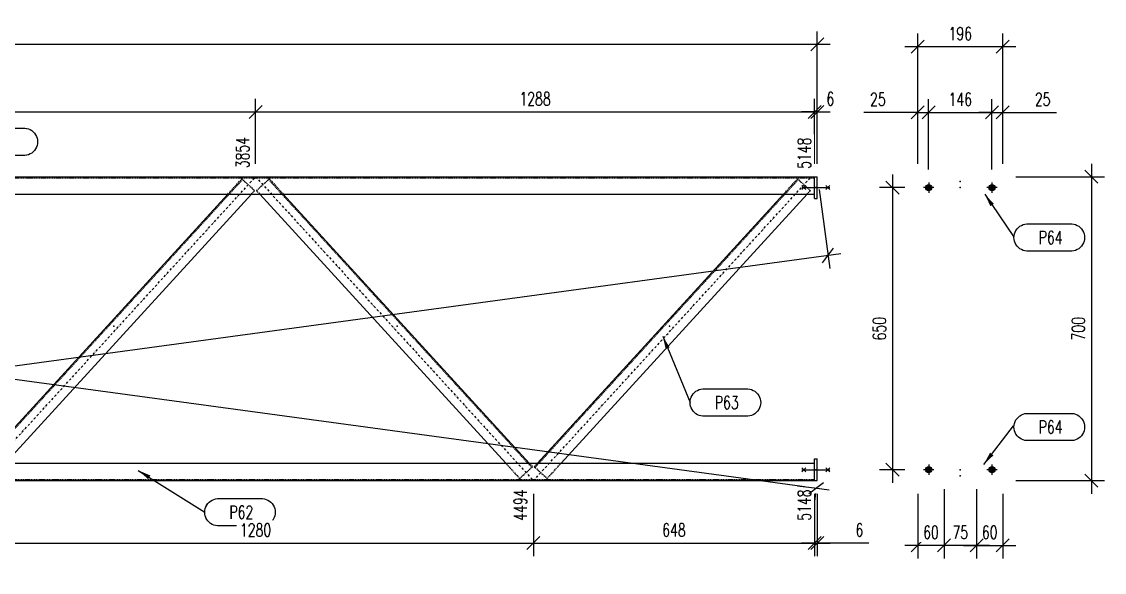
# Model space of a CAD drawing. Extents: x 3158 to 17383, y 1157 to 15497.
# Drawn here: x 7996 to 10490, y 1407 to 2675 of the extents above; entities that cross this region are included whole.
import ezdxf
from ezdxf.enums import TextEntityAlignment as Align

# ---------------------------------------------------------------- set-up
doc = ezdxf.new("R2010")
doc.units = 0
doc.header["$LTSCALE"] = 10
doc.header["$MEASUREMENT"] = 0
doc.linetypes.add('DASHDOT', pattern=[1, 0.5, -0.25, 0, -0.25])
doc.linetypes.add('HIDDEN', pattern=[0.375, 0.25, -0.125])
doc.layers.get('0').update_dxf_attribs({"linetype": 'CONTINUOUS'})
doc.layers.get('Defpoints').update_dxf_attribs({"linetype": 'CONTINUOUS'})
for name, color, linetype in [('A', 2, 'DASHDOT'), ('FORIR', 4, 'CONTINUOUS'), ('G', 3, 'CONTINUOUS'), ('POS', 3, 'CONTINUOUS'), ('POS_BOX', 6, 'CONTINUOUS'), ('TR', 6, 'HIDDEN')]:
    doc.layers.add(name, color=color, linetype=linetype)
doc.styles.add('POS', font='ROMANS', dxfattribs={"width": 0.7})
doc.styles.add('ROMANS', font='romans.shx', dxfattribs={"width": 0.7})
doc.dimstyles.new('1-15', dxfattribs={"dimscale": 15, "dimtxt": 2, "dimasz": 2, "dimexe": 2, "dimexo": 2, "dimgap": 1, "dimtad": 1, "dimdec": 0, "dimzin": 0, "dimdsep": 46, "dimtxsty": 'ROMANS', "dimblk": 'OBLIQUE', "dimcen": 0, "dimdle": 2, "dimclrd": 1, "dimclre": 1, "dimclrt": 4, "dimadec": 0, "dimazin": 0, "dimtfac": 1, "dimtdec": 0, "dimtofl": 0, "dimtmove": 0, "dimatfit": 3, "dimfxl": 1, "dimtfill": 1, "dimtolj": 1, "dimtzin": 0, "dimarcsym": 0})

# ---------------------------------------------------------------- blocks, each defined once
blk = doc.blocks.new('MS')
at = {"color": 6}
for p, q in [((-4.7, 22.8), (4.7, 32.1)), ((-4.7, 32.1), (4.7, 22.8)), ((-4.7, -22.8), (4.7, -32.1)), ((-4.7, -32.1), (4.7, -22.8))]:
    blk.add_line(p, q, dxfattribs=at)
at = {"color": 3}
blk.add_line((0, -32.1), (0, 32.1), dxfattribs=at)
at = {"flags": 1}
for tag, p, height in [('DIAM', (0, 0), 8.01), ('AVAN', (1.3, -18.2), 5.26), ('TOLE', (1.3, -9.7), 5.26), ('DIET', (1.3, -24.6), 5.26)]:
    blk.add_attdef(tag, p, '', height=height, dxfattribs=at)
blk = doc.blocks.new('3D_INFOPOS')
blk.add_point((0, 0))
at = {"layer": 'FORIR', "flags": 1}
blk.add_attdef('POS_PEZ', (7.6, -4.3), '', height=5.26, dxfattribs=at)
blk = doc.blocks.new('tp_rip')
at = {"layer": 'POS_BOX'}
blk.add_line((0.06, 0), (0.06, 0), dxfattribs=at)
blk.add_lwpolyline([(8.66, 1.92, -1.07812), (8.66, -2.26), (2.32, -2.26, -1.07812), (2.32, 1.92), (8.66, 1.92)], format="xyb", dxfattribs=at)
at = {"style": 'POS', "width": 0.7}
blk.add_attdef('POS_PEZ', text='', height=2, dxfattribs=at).set_placement((5.7, -1.17), align=Align.CENTER)
blk = doc.blocks.new('M12')
for p, q in [((-12, 0), (12, 0)), ((0, 12), (0, -12))]:
    blk.add_line(p, q)
at = {"color": 4, "const_width": 7.01}
blk.add_lwpolyline([(-3.5, 0, 1), (3.5, 0, 1)], format="xyb", close=True, dxfattribs=at)
at = {"color": 4}
blk.add_circle((0, 0), 7, dxfattribs=at)
at = {"flags": 1}
blk.add_attdef('TOLE', (12.4, -6.1), '', height=5.26, dxfattribs=at)
blk = doc.blocks.new('_OBLIQUE')
at = {"color": 0, "linetype": 'ByBlock'}
blk.add_line((-0.5, -0.5), (0.5, 0.5), dxfattribs=at)
blk = doc.blocks.new('*D74')
at = {"color": 1, "lineweight": -2, "transparency": 16777216}
for p, q in [((10060.3, 2348.3), (10060.3, 2496.6)), ((10085.3, 2335.3), (10085.3, 2496.6)), ((10060.3, 2466.6), (9936.3, 2466.6)), ((10085.3, 2466.6), (10115.3, 2466.6))]:
    blk.add_line(p, q, dxfattribs=at)
at = {"layer": 'Defpoints', "color": 0, "transparency": 16777216}
for p in [(10060.3, 2466.6), (10060.3, 2318.3), (10085.3, 2305.3)]:
    blk.add_point(p, dxfattribs=at)
at = {"color": 1, "lineweight": -2, "transparency": 16777216, "xscale": 30, "yscale": 30, "zscale": 30}
blk.add_blockref('_OBLIQUE', (10060.3, 2466.6), dxfattribs=at)
at = {"color": 1, "lineweight": -2, "transparency": 16777216, "xscale": 30, "yscale": 30, "zscale": 30, "rotation": 180}
blk.add_blockref('_OBLIQUE', (10085.3, 2466.6), dxfattribs=at)
at = {"color": 4, "transparency": 16777216, "insert": (9968.3, 2496.6), "char_height": 30, "attachment_point": 5, "style": 'ROMANS', "bg_fill": 3, "box_fill_scale": 1.25, "bg_fill_color": 256, "bg_fill_true_color": 13158600, "bg_fill_transparency": 0}
blk.add_mtext('\\A1;25', dxfattribs=at)
blk = doc.blocks.new('*D75')
at = {"color": 1, "lineweight": -2, "transparency": 16777216}
for p, q in [((10085.3, 2335.3), (10085.3, 2496.6)), ((10231, 2335.3), (10231, 2496.6)), ((10055.3, 2466.6), (10261, 2466.6))]:
    blk.add_line(p, q, dxfattribs=at)
at = {"layer": 'Defpoints', "color": 0, "transparency": 16777216}
for p in [(10231, 2466.6), (10085.3, 2305.3), (10231, 2305.3)]:
    blk.add_point(p, dxfattribs=at)
at = {"color": 1, "lineweight": -2, "transparency": 16777216, "xscale": 30, "yscale": 30, "zscale": 30, "rotation": 180}
blk.add_blockref('_OBLIQUE', (10085.3, 2466.6), dxfattribs=at)
at = {"color": 1, "lineweight": -2, "transparency": 16777216, "xscale": 30, "yscale": 30, "zscale": 30}
blk.add_blockref('_OBLIQUE', (10231, 2466.6), dxfattribs=at)
at = {"color": 4, "transparency": 16777216, "insert": (10158.2, 2496.6), "char_height": 30, "attachment_point": 5, "style": 'ROMANS', "bg_fill": 3, "box_fill_scale": 1.25, "bg_fill_color": 256, "bg_fill_true_color": 13158600, "bg_fill_transparency": 0}
blk.add_mtext('\\A1;146', dxfattribs=at)
blk = doc.blocks.new('*D76')
at = {"color": 1, "lineweight": -2, "transparency": 16777216}
for p, q in [((10231, 2335.3), (10231, 2496.6)), ((10256, 2348.3), (10256, 2496.6)), ((10231, 2466.6), (10201, 2466.6)), ((10256, 2466.6), (10380, 2466.6))]:
    blk.add_line(p, q, dxfattribs=at)
at = {"layer": 'Defpoints', "color": 0, "transparency": 16777216}
for p in [(10256, 2466.6), (10231, 2305.3), (10256, 2318.3)]:
    blk.add_point(p, dxfattribs=at)
at = {"color": 1, "lineweight": -2, "transparency": 16777216, "xscale": 30, "yscale": 30, "zscale": 30}
blk.add_blockref('_OBLIQUE', (10231, 2466.6), dxfattribs=at)
at = {"color": 1, "lineweight": -2, "transparency": 16777216, "xscale": 30, "yscale": 30, "zscale": 30, "rotation": 180}
blk.add_blockref('_OBLIQUE', (10256, 2466.6), dxfattribs=at)
at = {"color": 4, "transparency": 16777216, "insert": (10348, 2496.6), "char_height": 30, "attachment_point": 5, "style": 'ROMANS', "bg_fill": 3, "box_fill_scale": 1.25, "bg_fill_color": 256, "bg_fill_true_color": 13158600, "bg_fill_transparency": 0}
blk.add_mtext('\\A1;25', dxfattribs=at)
blk = doc.blocks.new('*D77')
at = {"color": 1, "lineweight": -2, "transparency": 16777216}
for p, q in [((10060.3, 2348.3), (10060.3, 2648)), ((10256, 2348.3), (10256, 2648)), ((10030.3, 2618), (10286, 2618))]:
    blk.add_line(p, q, dxfattribs=at)
at = {"layer": 'Defpoints', "color": 0, "transparency": 16777216}
for p in [(10256, 2618), (10060.3, 2318.3), (10256, 2318.3)]:
    blk.add_point(p, dxfattribs=at)
at = {"color": 1, "lineweight": -2, "transparency": 16777216, "xscale": 30, "yscale": 30, "zscale": 30, "rotation": 180}
blk.add_blockref('_OBLIQUE', (10060.3, 2618), dxfattribs=at)
at = {"color": 1, "lineweight": -2, "transparency": 16777216, "xscale": 30, "yscale": 30, "zscale": 30}
blk.add_blockref('_OBLIQUE', (10256, 2618), dxfattribs=at)
at = {"color": 4, "transparency": 16777216, "insert": (10158.2, 2648), "char_height": 30, "attachment_point": 5, "style": 'ROMANS', "bg_fill": 3, "box_fill_scale": 1.25, "bg_fill_color": 256, "bg_fill_true_color": 13158600, "bg_fill_transparency": 0}
blk.add_mtext('\\A1;196', dxfattribs=at)
blk = doc.blocks.new('*D78')
at = {"color": 1, "lineweight": -2, "transparency": 16777216}
for p, q in [((10195.7, 1598.3), (10195.7, 1439.3)), ((10256, 1588.3), (10256, 1439.3)), ((10165.7, 1469.3), (10286, 1469.3))]:
    blk.add_line(p, q, dxfattribs=at)
at = {"layer": 'Defpoints', "color": 0, "transparency": 16777216}
for p in [(10195.7, 1628.3), (10256, 1618.3)]:
    blk.add_point(p, dxfattribs=at)
at = {"color": 1, "lineweight": -2, "transparency": 16777216, "xscale": 30, "yscale": 30, "zscale": 30, "rotation": 180}
blk.add_blockref('_OBLIQUE', (10195.7, 1469.3), dxfattribs=at)
at = {"color": 1, "lineweight": -2, "transparency": 16777216, "xscale": 30, "yscale": 30, "zscale": 30}
blk.add_blockref('_OBLIQUE', (10256, 1469.3), dxfattribs=at)
at = {"color": 4, "transparency": 16777216, "insert": (10225.9, 1499.3), "char_height": 30, "attachment_point": 5, "style": 'ROMANS', "bg_fill": 3, "box_fill_scale": 1.25, "bg_fill_color": 256, "bg_fill_true_color": 13158600, "bg_fill_transparency": 0}
blk.add_mtext('\\A1;60', dxfattribs=at)
at = {"layer": 'Defpoints', "color": 0, "transparency": 16777216}
blk.add_point((10256, 1469.3), dxfattribs=at)
blk = doc.blocks.new('*D79')
at = {"color": 1, "lineweight": -2, "transparency": 16777216}
for p, q in [((10120.7, 1598.3), (10120.7, 1439.3)), ((10195.7, 1598.3), (10195.7, 1439.3)), ((10225.7, 1469.3), (10090.7, 1469.3))]:
    blk.add_line(p, q, dxfattribs=at)
at = {"layer": 'Defpoints', "color": 0, "transparency": 16777216}
for p in [(10120.7, 1628.3), (10195.7, 1628.3)]:
    blk.add_point(p, dxfattribs=at)
at = {"color": 1, "lineweight": -2, "transparency": 16777216, "xscale": 30, "yscale": 30, "zscale": 30, "rotation": 180}
blk.add_blockref('_OBLIQUE', (10120.7, 1469.3), dxfattribs=at)
at = {"color": 1, "lineweight": -2, "transparency": 16777216, "xscale": 30, "yscale": 30, "zscale": 30}
blk.add_blockref('_OBLIQUE', (10195.7, 1469.3), dxfattribs=at)
at = {"color": 4, "transparency": 16777216, "insert": (10158.2, 1499.3), "char_height": 30, "attachment_point": 5, "style": 'ROMANS', "bg_fill": 3, "box_fill_scale": 1.25, "bg_fill_color": 256, "bg_fill_true_color": 13158600, "bg_fill_transparency": 0}
blk.add_mtext('\\A1;75', dxfattribs=at)
at = {"layer": 'Defpoints', "color": 0, "transparency": 16777216}
blk.add_point((10120.7, 1469.3), dxfattribs=at)
blk = doc.blocks.new('*D80')
at = {"color": 1, "lineweight": -2, "transparency": 16777216}
for p, q in [((10120.7, 1598.3), (10120.7, 1439.3)), ((10060.3, 1588.3), (10060.3, 1439.3)), ((10150.7, 1469.3), (10030.3, 1469.3))]:
    blk.add_line(p, q, dxfattribs=at)
at = {"layer": 'Defpoints', "color": 0, "transparency": 16777216}
for p in [(10120.7, 1628.3), (10060.3, 1618.3)]:
    blk.add_point(p, dxfattribs=at)
at = {"color": 1, "lineweight": -2, "transparency": 16777216, "xscale": 30, "yscale": 30, "zscale": 30, "rotation": 180}
blk.add_blockref('_OBLIQUE', (10060.3, 1469.3), dxfattribs=at)
at = {"color": 1, "lineweight": -2, "transparency": 16777216, "xscale": 30, "yscale": 30, "zscale": 30}
blk.add_blockref('_OBLIQUE', (10120.7, 1469.3), dxfattribs=at)
at = {"color": 4, "transparency": 16777216, "insert": (10090.5, 1499.3), "char_height": 30, "attachment_point": 5, "style": 'ROMANS', "bg_fill": 3, "box_fill_scale": 1.25, "bg_fill_color": 256, "bg_fill_true_color": 13158600, "bg_fill_transparency": 0}
blk.add_mtext('\\A1;60', dxfattribs=at)
at = {"layer": 'Defpoints', "color": 0, "transparency": 16777216}
blk.add_point((10060.3, 1469.3), dxfattribs=at)
blk = doc.blocks.new('*D81')
at = {"color": 1, "lineweight": -2, "transparency": 16777216}
for p, q in [((10460, 2348.3), (10460, 1588.3)), ((10286, 2318.3), (10490, 2318.3)), ((10286, 1618.3), (10490, 1618.3))]:
    blk.add_line(p, q, dxfattribs=at)
at = {"layer": 'Defpoints', "color": 0, "transparency": 16777216}
for p in [(10256, 2318.3), (10256, 1618.3), (10460, 1618.3)]:
    blk.add_point(p, dxfattribs=at)
at = {"color": 1, "lineweight": -2, "transparency": 16777216, "xscale": 30, "yscale": 30, "zscale": 30}
for p, rotation in [((10460, 2318.3), 90), ((10460, 1618.3), 270)]:
    blk.add_blockref('_OBLIQUE', p, dxfattribs=dict(at, rotation=rotation))
at = {"color": 4, "transparency": 16777216, "insert": (10430, 1968.3), "char_height": 30, "attachment_point": 5, "rotation": 90, "style": 'ROMANS', "bg_fill": 3, "box_fill_scale": 1.25, "bg_fill_color": 256, "bg_fill_true_color": 13158600, "bg_fill_transparency": 0}
blk.add_mtext('\\A1;700', dxfattribs=at)
blk = doc.blocks.new('*D85')
at = {"layer": 'Defpoints', "color": 0, "transparency": 16777216}
for p in [(8534.9, 2467.7), (7254.9, 2318.3), (8534.9, 2318.3)]:
    blk.add_point(p, dxfattribs=at)
at = {"layer": 'POS', "color": 1, "lineweight": -2, "transparency": 16777216}
for p, q in [((7254.9, 2348.3), (7254.9, 2497.7)), ((8534.9, 2348.3), (8534.9, 2497.7)), ((7224.9, 2467.7), (8564.9, 2467.7))]:
    blk.add_line(p, q, dxfattribs=at)
at = {"layer": 'POS', "color": 1, "lineweight": -2, "transparency": 16777216, "xscale": 30, "yscale": 30, "zscale": 30, "rotation": 180}
blk.add_blockref('_OBLIQUE', (7254.9, 2467.7), dxfattribs=at)
at = {"layer": 'POS', "color": 1, "lineweight": -2, "transparency": 16777216, "xscale": 30, "yscale": 30, "zscale": 30}
blk.add_blockref('_OBLIQUE', (8534.9, 2467.7), dxfattribs=at)
at = {"layer": 'POS', "color": 4, "transparency": 16777216, "insert": (7894.9, 2497.7), "char_height": 30, "attachment_point": 5, "style": 'ROMANS', "bg_fill": 3, "box_fill_scale": 1.25, "bg_fill_color": 256, "bg_fill_true_color": 13158600, "bg_fill_transparency": 0}
blk.add_mtext('\\A1;1280', dxfattribs=at)
blk = doc.blocks.new('*D86')
at = {"layer": 'Defpoints', "color": 0, "transparency": 16777216}
for p in [(9822.4, 2467.7), (8534.9, 2318.3), (9822.4, 2318.3)]:
    blk.add_point(p, dxfattribs=at)
at = {"layer": 'POS', "color": 1, "lineweight": -2, "transparency": 16777216}
for p, q in [((8534.9, 2348.3), (8534.9, 2497.7)), ((9822.4, 2348.3), (9822.4, 2497.7)), ((8504.9, 2467.7), (9852.4, 2467.7))]:
    blk.add_line(p, q, dxfattribs=at)
at = {"layer": 'POS', "color": 1, "lineweight": -2, "transparency": 16777216, "xscale": 30, "yscale": 30, "zscale": 30, "rotation": 180}
blk.add_blockref('_OBLIQUE', (8534.9, 2467.7), dxfattribs=at)
at = {"layer": 'POS', "color": 1, "lineweight": -2, "transparency": 16777216, "xscale": 30, "yscale": 30, "zscale": 30}
blk.add_blockref('_OBLIQUE', (9822.4, 2467.7), dxfattribs=at)
at = {"layer": 'POS', "color": 4, "transparency": 16777216, "insert": (9178.6, 2497.7), "char_height": 30, "attachment_point": 5, "style": 'ROMANS', "bg_fill": 3, "box_fill_scale": 1.25, "bg_fill_color": 256, "bg_fill_true_color": 13158600, "bg_fill_transparency": 0}
blk.add_mtext('\\A1;1288', dxfattribs=at)
blk = doc.blocks.new('*D87')
at = {"layer": 'Defpoints', "color": 0, "transparency": 16777216}
for p in [(9822.4, 2318.3), (9828.8, 2318.3)]:
    blk.add_point(p, dxfattribs=at)
at = {"layer": 'POS', "color": 1, "lineweight": -2, "transparency": 16777216}
for p, q in [((9822.4, 2348.3), (9822.4, 2497.7)), ((9828.8, 2348.3), (9828.8, 2497.7)), ((9822.4, 2467.7), (9792.4, 2467.7)), ((9828.8, 2467.7), (9858.8, 2467.7))]:
    blk.add_line(p, q, dxfattribs=at)
at = {"layer": 'POS', "color": 4, "transparency": 16777216, "insert": (9858.8, 2497.7), "char_height": 30, "attachment_point": 5, "style": 'ROMANS', "bg_fill": 3, "box_fill_scale": 1.25, "bg_fill_color": 256, "bg_fill_true_color": 13158600, "bg_fill_transparency": 0}
blk.add_mtext('\\A1;6', dxfattribs=at)
at = {"layer": 'Defpoints', "color": 0, "transparency": 16777216}
blk.add_point((9828.8, 2467.7), dxfattribs=at)
at = {"layer": 'POS', "color": 1, "lineweight": -2, "transparency": 16777216, "xscale": 30, "yscale": 30, "zscale": 30}
blk.add_blockref('_OBLIQUE', (9822.4, 2467.7), dxfattribs=at)
at = {"layer": 'POS', "color": 1, "lineweight": -2, "transparency": 16777216, "xscale": 30, "yscale": 30, "zscale": 30, "rotation": 180}
blk.add_blockref('_OBLIQUE', (9828.8, 2467.7), dxfattribs=at)
blk = doc.blocks.new('*D88')
at = {"layer": 'Defpoints', "color": 0, "transparency": 16777216}
for p in [(4681, 2623), (4681, 2318.3), (9828.8, 2318.3)]:
    blk.add_point(p, dxfattribs=at)
at = {"layer": 'POS', "color": 1, "lineweight": -2, "transparency": 16777216}
for p, q in [((4681, 2348.3), (4681, 2653)), ((9828.8, 2348.3), (9828.8, 2653)), ((9858.8, 2623), (4651, 2623))]:
    blk.add_line(p, q, dxfattribs=at)
at = {"layer": 'POS', "color": 1, "lineweight": -2, "transparency": 16777216, "xscale": 30, "yscale": 30, "zscale": 30, "rotation": 180}
blk.add_blockref('_OBLIQUE', (4681, 2623), dxfattribs=at)
at = {"layer": 'POS', "color": 1, "lineweight": -2, "transparency": 16777216, "xscale": 30, "yscale": 30, "zscale": 30}
blk.add_blockref('_OBLIQUE', (9828.8, 2623), dxfattribs=at)
at = {"layer": 'POS', "color": 4, "transparency": 16777216, "insert": (7254.9, 2653), "char_height": 30, "attachment_point": 5, "style": 'ROMANS', "bg_fill": 3, "box_fill_scale": 1.25, "bg_fill_color": 256, "bg_fill_true_color": 13158600, "bg_fill_transparency": 0}
blk.add_mtext('\\A1;5148', dxfattribs=at)
blk = doc.blocks.new('*D93')
at = {"layer": 'Defpoints', "color": 0, "transparency": 16777216}
for p in [(7894.9, 1618.3), (9174.9, 1618.3), (9174.9, 1474.6)]:
    blk.add_point(p, dxfattribs=at)
at = {"layer": 'POS', "color": 1, "lineweight": -2, "transparency": 16777216}
for p, q in [((7894.9, 1588.3), (7894.9, 1444.6)), ((9174.9, 1588.3), (9174.9, 1444.6)), ((7864.9, 1474.6), (9204.9, 1474.6))]:
    blk.add_line(p, q, dxfattribs=at)
at = {"layer": 'POS', "color": 1, "lineweight": -2, "transparency": 16777216, "xscale": 30, "yscale": 30, "zscale": 30, "rotation": 180}
blk.add_blockref('_OBLIQUE', (7894.9, 1474.6), dxfattribs=at)
at = {"layer": 'POS', "color": 1, "lineweight": -2, "transparency": 16777216, "xscale": 30, "yscale": 30, "zscale": 30}
blk.add_blockref('_OBLIQUE', (9174.9, 1474.6), dxfattribs=at)
at = {"layer": 'POS', "color": 4, "transparency": 16777216, "insert": (8534.9, 1504.6), "char_height": 30, "attachment_point": 5, "style": 'ROMANS', "bg_fill": 3, "box_fill_scale": 1.25, "bg_fill_color": 256, "bg_fill_true_color": 13158600, "bg_fill_transparency": 0}
blk.add_mtext('\\A1;1280', dxfattribs=at)
blk = doc.blocks.new('*D94')
at = {"layer": 'Defpoints', "color": 0, "transparency": 16777216}
for p in [(9174.9, 1618.3), (9822.4, 1618.3), (9822.4, 1474.6)]:
    blk.add_point(p, dxfattribs=at)
at = {"layer": 'POS', "color": 1, "lineweight": -2, "transparency": 16777216}
for p, q in [((9174.9, 1588.3), (9174.9, 1444.6)), ((9822.4, 1588.3), (9822.4, 1444.6)), ((9144.9, 1474.6), (9852.4, 1474.6))]:
    blk.add_line(p, q, dxfattribs=at)
at = {"layer": 'POS', "color": 1, "lineweight": -2, "transparency": 16777216, "xscale": 30, "yscale": 30, "zscale": 30, "rotation": 180}
blk.add_blockref('_OBLIQUE', (9174.9, 1474.6), dxfattribs=at)
at = {"layer": 'POS', "color": 1, "lineweight": -2, "transparency": 16777216, "xscale": 30, "yscale": 30, "zscale": 30}
blk.add_blockref('_OBLIQUE', (9822.4, 1474.6), dxfattribs=at)
at = {"layer": 'POS', "color": 4, "transparency": 16777216, "insert": (9498.6, 1504.6), "char_height": 30, "attachment_point": 5, "style": 'ROMANS', "bg_fill": 3, "box_fill_scale": 1.25, "bg_fill_color": 256, "bg_fill_true_color": 13158600, "bg_fill_transparency": 0}
blk.add_mtext('\\A1;648', dxfattribs=at)
blk = doc.blocks.new('*D95')
at = {"layer": 'Defpoints', "color": 0, "transparency": 16777216}
for p in [(9822.4, 1618.3), (9828.8, 1618.3), (9828.8, 1474.6)]:
    blk.add_point(p, dxfattribs=at)
at = {"layer": 'POS', "color": 1, "lineweight": -2, "transparency": 16777216}
for p, q in [((9822.4, 1588.3), (9822.4, 1444.6)), ((9828.8, 1588.3), (9828.8, 1444.6)), ((9822.4, 1474.6), (9792.4, 1474.6)), ((9822.4, 1474.6), (9828.8, 1474.6)), ((9828.8, 1474.6), (9858.8, 1474.6)), ((9947.2, 1474.6), (9828.8, 1474.6))]:
    blk.add_line(p, q, dxfattribs=at)
at = {"layer": 'POS', "color": 1, "lineweight": -2, "transparency": 16777216, "xscale": 30, "yscale": 30, "zscale": 30}
blk.add_blockref('_OBLIQUE', (9822.4, 1474.6), dxfattribs=at)
at = {"layer": 'POS', "color": 1, "lineweight": -2, "transparency": 16777216, "xscale": 30, "yscale": 30, "zscale": 30, "rotation": 180}
blk.add_blockref('_OBLIQUE', (9828.8, 1474.6), dxfattribs=at)
at = {"layer": 'POS', "color": 4, "transparency": 16777216, "insert": (9925.7, 1504.6), "char_height": 30, "attachment_point": 5, "style": 'ROMANS', "bg_fill": 3, "box_fill_scale": 1.25, "bg_fill_color": 256, "bg_fill_true_color": 13158600, "bg_fill_transparency": 0}
blk.add_mtext('\\A1;6', dxfattribs=at)
blk = doc.blocks.new('*D109')
at = {"layer": 'Defpoints', "color": 0, "transparency": 16777216}
blk.add_point((4681, 2318.3), dxfattribs=at)
at = {"layer": 'POS', "color": 1, "lineweight": -2, "transparency": 16777216}
blk.add_line((8534.9, 2348.3), (8534.9, 2411.4), dxfattribs=at)
at = {"layer": 'POS', "color": 4, "transparency": 16777216, "insert": (8504.9, 2373.9), "char_height": 30, "attachment_point": 5, "rotation": 90, "style": 'ROMANS', "bg_fill": 3, "box_fill_scale": 1.25, "bg_fill_color": 256, "bg_fill_true_color": 13158600, "bg_fill_transparency": 0}
blk.add_mtext('\\A1;3854', dxfattribs=at)
at = {"layer": 'Defpoints', "color": 0, "transparency": 16777216}
for p in [(8534.9, 2321.4), (8534.9, 2318.3)]:
    blk.add_point(p, dxfattribs=at)
blk = doc.blocks.new('*D110')
at = {"layer": 'Defpoints', "color": 0, "transparency": 16777216}
blk.add_point((4681, 2318.3), dxfattribs=at)
at = {"layer": 'POS', "color": 1, "lineweight": -2, "transparency": 16777216}
blk.add_line((9828.8, 2348.3), (9828.8, 2409.4), dxfattribs=at)
at = {"layer": 'POS', "color": 4, "transparency": 16777216, "insert": (9798.8, 2372.4), "char_height": 30, "attachment_point": 5, "rotation": 90, "style": 'ROMANS', "bg_fill": 3, "box_fill_scale": 1.25, "bg_fill_color": 256, "bg_fill_true_color": 13158600, "bg_fill_transparency": 0}
blk.add_mtext('\\A1;5148', dxfattribs=at)
at = {"layer": 'Defpoints', "color": 0, "transparency": 16777216}
for p in [(9828.8, 2320.4), (9828.8, 2318.3)]:
    blk.add_point(p, dxfattribs=at)
blk = doc.blocks.new('*D114')
at = {"layer": 'Defpoints', "color": 0, "transparency": 16777216}
for p in [(4681, 2318.3), (9174.9, 1618.3)]:
    blk.add_point(p, dxfattribs=at)
at = {"layer": 'POS', "color": 1, "lineweight": -2, "transparency": 16777216}
blk.add_line((9174.9, 1588.3), (9174.9, 1524.4), dxfattribs=at)
at = {"layer": 'POS', "color": 4, "transparency": 16777216, "insert": (9144.9, 1561.9), "char_height": 30, "attachment_point": 5, "rotation": 90, "style": 'ROMANS', "bg_fill": 3, "box_fill_scale": 1.25, "bg_fill_color": 256, "bg_fill_true_color": 13158600, "bg_fill_transparency": 0}
blk.add_mtext('\\A1;4494', dxfattribs=at)
at = {"layer": 'Defpoints', "color": 0, "transparency": 16777216}
blk.add_point((9174.9, 1614.4), dxfattribs=at)
blk = doc.blocks.new('*D115')
at = {"layer": 'Defpoints', "color": 0, "transparency": 16777216}
for p in [(4681, 2318.3), (9828.8, 1618.3)]:
    blk.add_point(p, dxfattribs=at)
at = {"layer": 'POS', "color": 1, "lineweight": -2, "transparency": 16777216}
blk.add_line((9828.8, 1588.3), (9828.8, 1525), dxfattribs=at)
at = {"layer": 'POS', "color": 4, "transparency": 16777216, "insert": (9798.8, 1562), "char_height": 30, "attachment_point": 5, "rotation": 90, "style": 'ROMANS', "bg_fill": 3, "box_fill_scale": 1.25, "bg_fill_color": 256, "bg_fill_true_color": 13158600, "bg_fill_transparency": 0}
blk.add_mtext('\\A1;5148', dxfattribs=at)
at = {"layer": 'Defpoints', "color": 0, "transparency": 16777216}
blk.add_point((9828.8, 1614), dxfattribs=at)
blk = doc.blocks.new('*D118')
at = {"layer": 'Defpoints', "color": 0, "transparency": 16777216}
for p in [(4681, 2318.3), (9826.4, 1601.2), (9828.8, 1618.3)]:
    blk.add_point(p, dxfattribs=at)
at = {"layer": 'POS', "color": 1, "lineweight": -2, "transparency": 16777216}
for p, q in [((4648.9, 2305.2), (9856.1, 1597.1)), ((4676.9, 2288.6), (4674.6, 2271.4)), ((9824.7, 1588.6), (9822.4, 1571.4))]:
    blk.add_line(p, q, dxfattribs=at)
at = {"layer": 'POS', "color": 1, "lineweight": -2, "transparency": 16777216, "xscale": 30, "yscale": 30, "zscale": 30}
for p, rotation in [((4678.6, 2301.2), 172.2563910012738), ((9826.4, 1601.2), 352.2563910012738)]:
    blk.add_blockref('_OBLIQUE', p, dxfattribs=dict(at, rotation=rotation))
at = {"layer": 'POS', "color": 4, "transparency": 16777216, "insert": (7256.6, 1980.9), "char_height": 30, "attachment_point": 5, "rotation": 352.2564, "style": 'ROMANS', "bg_fill": 3, "box_fill_scale": 1.25, "bg_fill_color": 256, "bg_fill_true_color": 13158600, "bg_fill_transparency": 0}
blk.add_mtext('\\A1;5195', dxfattribs=at)
blk = doc.blocks.new('*D119')
at = {"layer": 'Defpoints', "color": 0, "transparency": 16777216}
for p in [(9828.8, 2318.3), (4681, 1618.3), (4705.6, 1436.8)]:
    blk.add_point(p, dxfattribs=at)
at = {"layer": 'POS', "color": 1, "lineweight": -2, "transparency": 16777216}
for p, q in [((9832.8, 2288.6), (9857.5, 2107.1)), ((9883.2, 2140.9), (4675.9, 1432.8)), ((4685, 1588.6), (4709.7, 1407.1))]:
    blk.add_line(p, q, dxfattribs=at)
at = {"layer": 'POS', "color": 1, "lineweight": -2, "transparency": 16777216, "xscale": 30, "yscale": 30, "zscale": 30}
for p, rotation in [((9853.4, 2136.8), 7.743608998726135), ((4705.6, 1436.8), 187.7436089987262)]:
    blk.add_blockref('_OBLIQUE', p, dxfattribs=dict(at, rotation=rotation))
at = {"layer": 'POS', "color": 4, "transparency": 16777216, "insert": (7275.5, 1816.6), "char_height": 30, "attachment_point": 5, "rotation": 7.7436, "style": 'ROMANS', "bg_fill": 3, "box_fill_scale": 1.25, "bg_fill_color": 256, "bg_fill_true_color": 13158600, "bg_fill_transparency": 0}
blk.add_mtext('\\A1;5195', dxfattribs=at)
blk = doc.blocks.new('*D124')
at = {"color": 1, "lineweight": -2, "transparency": 16777216}
for p, q in [((10002, 2323.3), (10002, 1613.3)), ((10030.3, 2293.3), (9972, 2293.3)), ((10030.3, 1643.3), (9972, 1643.3))]:
    blk.add_line(p, q, dxfattribs=at)
at = {"layer": 'Defpoints', "color": 0, "transparency": 16777216}
for p in [(10060.3, 2293.3), (10002, 1643.3), (10060.3, 1643.3)]:
    blk.add_point(p, dxfattribs=at)
at = {"color": 1, "lineweight": -2, "transparency": 16777216, "xscale": 30, "yscale": 30, "zscale": 30}
for p, rotation in [((10002, 2293.3), 90), ((10002, 1643.3), 270)]:
    blk.add_blockref('_OBLIQUE', p, dxfattribs=dict(at, rotation=rotation))
at = {"color": 4, "transparency": 16777216, "insert": (9972, 1968.3), "char_height": 30, "attachment_point": 5, "rotation": 90, "style": 'ROMANS', "bg_fill": 3, "box_fill_scale": 1.25, "bg_fill_color": 256, "bg_fill_true_color": 13158600, "bg_fill_transparency": 0}
blk.add_mtext('\\A1;650', dxfattribs=at)

msp = doc.modelspace()

# ---------------------------------------------------------------- linework, layer by layer
at = {"layer": 'A'}
for p, q in [((7894.87833, 1618.34169), (8534.87831, 2318.34171)), ((8534.87831, 2318.34171), (9174.8783, 1618.34165)), ((9174.8783, 1618.34165), (9814.87829, 2318.34169))]:
    msp.add_line(p, q, dxfattribs=at)
at = {"layer": 'G'}
for p, q in [((4687.42833, 2318.34169), (9828.75333, 2318.34169)), ((9822.35333, 2268.34169), (9822.35333, 2318.34169)), ((9828.75333, 2268.34169), (9828.75333, 2318.34169)), ((4687.42833, 2278.34169), (9822.35333, 2278.34169)), ((7904.35055, 1658.34169), (8471.20769, 2278.34169)), ((7958.54897, 1658.34169), (8525.40612, 2278.34169)), ((8544.35054, 2278.34169), (9111.20769, 1658.34169)), ((8598.54897, 2278.34169), (9165.40611, 1658.34169)), ((9184.35055, 1658.34169), (9751.20769, 2278.34169)), ((9238.54897, 1658.34169), (9805.40612, 2278.34169)), ((9822.35333, 2268.34169), (9828.75333, 2268.34169)), ((4687.35333, 1658.34169), (9822.35333, 1658.34169)), ((9822.35333, 1668.34169), (9828.75333, 1668.34169)), ((9822.35333, 1618.34169), (9822.35333, 1668.34169)), ((9828.75333, 1618.34169), (9828.75333, 1668.34169)), ((4680.95333, 1618.34169), (9828.75333, 1618.34169))]:
    msp.add_line(p, q, dxfattribs=at)
at = {"layer": 'TR'}
for p, q in [((4687.42833, 2316.09169), (9822.37833, 2316.09169)), ((7898.64751, 1648.76952), (8504.9091, 2311.86813)), ((8471.20769, 2278.34169), (8503.24853, 2313.38636)), ((8503.24852, 2313.38634), (8503.24853, 2313.38636)), ((8503.24853, 2313.38636), (8532.76969, 2286.39559)), ((8504.90908, 2311.86811), (8504.9091, 2311.86813)), ((8536.98694, 2286.39562), (8566.5081, 2313.38639)), ((8564.84753, 2311.86816), (9171.10912, 1648.76955)), ((8564.84753, 2311.86816), (8564.84755, 2311.86814)), ((8566.5081, 2313.38639), (8566.50811, 2313.38637)), ((8566.5081, 2313.38639), (8598.54897, 2278.34169)), ((9178.64751, 1648.76952), (9784.9091, 2311.86813)), ((9751.20769, 2278.34169), (9783.24853, 2313.38636)), ((9783.24852, 2313.38634), (9783.24853, 2313.38636)), ((9783.24853, 2313.38636), (9812.76969, 2286.39559)), ((9784.90908, 2311.86811), (9784.9091, 2311.86813)), ((9822.37833, 2278.34169), (9822.37833, 2318.34169)), ((8525.40612, 2278.34169), (8532.76969, 2286.39559)), ((8536.98694, 2286.39562), (8544.35054, 2278.34169)), ((9805.40612, 2278.34169), (9812.76969, 2286.39559)), ((9822.35333, 2278.34169), (9822.37833, 2278.34169)), ((9111.20769, 1658.34169), (9143.24853, 1623.29701)), ((9143.24852, 1623.29703), (9172.76967, 1650.2878)), ((9143.24853, 1623.29701), (9172.76969, 1650.28778)), ((9165.40611, 1658.34169), (9172.76969, 1650.28778)), ((9171.1091, 1648.76957), (9171.10912, 1648.76955)), ((9172.76967, 1650.2878), (9172.76969, 1650.28778)), ((9176.98694, 1650.28775), (9184.35055, 1658.34169)), ((9176.98694, 1650.28775), (9176.98696, 1650.28777)), ((9176.98696, 1650.28777), (9206.50811, 1623.297)), ((9178.64751, 1648.76952), (9178.64753, 1648.76954)), ((9206.5081, 1623.29698), (9238.54897, 1658.34169)), ((9822.35333, 1658.34169), (9822.37833, 1658.34169)), ((9822.37833, 1618.34169), (9822.37833, 1658.34169)), ((4687.32833, 1620.59169), (9822.37833, 1620.59169))]:
    msp.add_line(p, q, dxfattribs=at)

# ---------------------------------------------------------------- block references
for name, p, rotation in [('MS', (9825.55333, 2293.34169), 270), ('M12', (10085.33079, 2293.34169), 270), ('3D_INFOPOS', (10158.18109, 2307.18347), 327.2957795130823), ('M12', (10231.03079, 2293.34169), 270), ('3D_INFOPOS', (9825.55344, 2293.34168), 57.29577951308232), ('3D_INFOPOS', (10158.18019, 2293.34168), 327.2957795130823), ('3D_INFOPOS', (8208.71403, 1973.97758), 57.29577951308232), ('3D_INFOPOS', (8861.04258, 1973.97761), 57.29577951308232), ('3D_INFOPOS', (9488.71404, 1973.97758), 57.29577951308232), ('MS', (9825.55333, 1643.34169), 270), ('M12', (10085.33079, 1643.34169), 270), ('M12', (10231.03079, 1643.34169), 270), ('3D_INFOPOS', (9825.55335, 1643.34169), 57.29577951308232), ('3D_INFOPOS', (10158.17714, 1629.4999), 327.2957795130823), ('3D_INFOPOS', (10158.18076, 1643.34169), 327.2957795130823)]:
    msp.add_blockref(name, p, dxfattribs=dict(rotation=rotation))
at = {"xscale": 15, "yscale": 15, "zscale": 15}
for p in [(10280.79695, 2180.84451), (10280.79695, 1744.33304)]:
    msp.add_blockref('tp_rip', p, dxfattribs=at).add_auto_attribs({'POS_PEZ': 'P64'})
at = {"layer": 'POS', "xscale": 15, "yscale": 15, "zscale": 15}
for p, values in [((7869.03096, 2401.28059), {'POS_PEZ': 'P62'}), ((7869.08096, 2401.28059), {'POS_PEZ': 'P62'}), ((9534.69664, 1800.79048), {'POS_PEZ': 'P63'}), ((8416.62143, 1548.09584), {'POS_PEZ': 'P62'}), ((8416.67143, 1548.09584), {'POS_PEZ': 'P62'})]:
    msp.add_blockref('tp_rip', p, dxfattribs=at).add_auto_attribs(values)

# ---------------------------------------------------------------- leaders
for points in [[(10214.60396, 2278.01507), (10280.79695, 2180.84451)], [(10212.20205, 1655.87195), (10280.79695, 1744.33304)]]:
    msp.add_leader(points, dimstyle='1-15', override={"dimgap": 1, "dimtad": 0})
at = {"layer": 'POS'}
for points in [[(9472.72869, 1951.04413), (9535.79782, 1798.22712)], [(8264.68696, 1641.95011), (8417.72262, 1545.53248)]]:
    msp.add_leader(points, dimstyle='1-15', override={"dimgap": 1, "dimtad": 0}, dxfattribs=at)

# ---------------------------------------------------------------- next in the draw order: dimensions: what is measured, and where the dimension line sits
dim = msp.add_linear_dim(base=(10060.33079, 2466.6235), p1=(10085.33079, 2305.34169), p2=(10060.33079, 2318.34169), dimstyle='1-15')
dim.commit()
dim.dimension.update_dxf_attribs({"geometry": '*D74', "text_midpoint": (9968.33079, 2496.6235)})
dim = msp.add_linear_dim(base=(10256.03079, 1469.33809), p1=(10195.68079, 1628.34169), p2=(10256.03079, 1618.34169), dimstyle='1-15')
dim.commit()
dim.dimension.update_dxf_attribs({"geometry": '*D78', "text_midpoint": (10225.85579, 1469.33809), "dimtype": 160})
for base, p1, p2, picture, middle in [((8534.87831, 2467.73337), (7254.87833, 2318.34169), (8534.87831, 2318.34171), '*D85', (7894.87832, 2497.73337)), ((9174.8783, 1474.58994), (7894.87833, 1618.34169), (9174.8783, 1618.34165), '*D93', (8534.87832, 1504.58994))]:
    dim = msp.add_linear_dim(base=base, p1=p1, p2=p2, dimstyle='1-15', override={"dimtmove": 1}, dxfattribs=at)
    dim.commit()
    dim.dimension.update_dxf_attribs({"geometry": picture, "text_midpoint": middle})

# ---------------------------------------------------------------- next in the draw order: dimensions: what is measured, and where the dimension line sits
for base, p1, p2, picture, middle in [((10231.03079, 2466.6235), (10085.33079, 2305.34169), (10231.03079, 2305.34169), '*D75', (10158.18079, 2496.6235)), ((10120.68045, 1469.33809), (10195.68079, 1628.34169), (10120.68045, 1628.34169), '*D79', (10158.18062, 1499.33809))]:
    dim = msp.add_linear_dim(base=base, p1=p1, p2=p2, dimstyle='1-15')
    dim.commit()
    dim.dimension.update_dxf_attribs({"geometry": picture, "text_midpoint": middle})
for base, p1, p2, picture, middle in [((9822.37833, 2467.73337), (8534.87831, 2318.34171), (9822.37833, 2318.34169), '*D86', (9178.62832, 2497.73337)), ((9822.37833, 1474.58994), (9174.8783, 1618.34165), (9822.37833, 1618.34165), '*D94', (9498.62832, 1504.58994))]:
    dim = msp.add_linear_dim(base=base, p1=p1, p2=p2, dimstyle='1-15', override={"dimtmove": 1}, dxfattribs=at)
    dim.commit()
    dim.dimension.update_dxf_attribs({"geometry": picture, "text_midpoint": middle})

# ---------------------------------------------------------------- next in the draw order: dimensions: what is measured, and where the dimension line sits
dim = msp.add_linear_dim(base=(10256.03079, 2466.6235), p1=(10231.03079, 2305.34169), p2=(10256.03079, 2318.34169), dimstyle='1-15')
dim.commit()
dim.dimension.update_dxf_attribs({"geometry": '*D76', "text_midpoint": (10348.03079, 2496.6235)})
dim = msp.add_linear_dim(base=(10060.33079, 1469.33809), p1=(10120.68045, 1628.34169), p2=(10060.33079, 1618.34169), dimstyle='1-15')
dim.commit()
dim.dimension.update_dxf_attribs({"geometry": '*D80', "text_midpoint": (10090.50562, 1469.33809), "dimtype": 160})
for base, p1, p2, picture, middle in [((9828.75333, 2467.73337), (9822.37833, 2318.34169), (9828.75333, 2318.34169), '*D87', (9858.75333, 2467.73337)), ((9828.75333, 1474.58994), (9822.37833, 1618.34165), (9828.75333, 1618.34165), '*D95', (9925.68715, 1474.58994))]:
    dim = msp.add_linear_dim(base=base, p1=p1, p2=p2, dimstyle='1-15', override={"dimtmove": 1}, dxfattribs=at)
    dim.commit()
    dim.dimension.update_dxf_attribs({"geometry": picture, "text_midpoint": middle, "dimtype": 160})

# ---------------------------------------------------------------- next in the draw order: dimensions: what is measured, and where the dimension line sits
dim = msp.add_linear_dim(base=(10256.03079, 2617.96493), p1=(10060.33079, 2318.34169), p2=(10256.03079, 2318.34169), dimstyle='1-15')
dim.commit()
dim.dimension.update_dxf_attribs({"geometry": '*D77', "text_midpoint": (10158.18079, 2647.96493)})
dim = msp.add_linear_dim(base=(4680.95333, 2622.96525), p1=(9828.75333, 2318.34169), p2=(4680.95333, 2318.34169), dimstyle='1-15', dxfattribs=at)
dim.commit()
dim.dimension.update_dxf_attribs({"geometry": '*D88', "text_midpoint": (7254.85333, 2652.96525)})

# ---------------------------------------------------------------- next in the draw order: dimensions: what is measured, and where the dimension line sits
for base, p1, p2, picture, middle in [((10459.96815, 1618.34169), (10256.03079, 2318.34169), (10256.03079, 1618.34169), '*D81', (10429.96815, 1968.34169)), ((10002.02086, 1643.34169), (10060.33079, 2293.34169), (10060.33079, 1643.34169), '*D124', (9972.02086, 1968.34169))]:
    dim = msp.add_linear_dim(base=base, p1=p1, p2=p2, angle=90, dimstyle='1-15')
    dim.commit()
    dim.dimension.update_dxf_attribs({"geometry": picture, "text_midpoint": middle})
dim = msp.add_ordinate_dim(feature_location=(8534.87831, 2318.34171), offset=(0, 3.03267), dtype=1, origin=(4680.95333, 2318.34169), dimstyle='1-15', dxfattribs=at)
dim.commit()
dim.dimension.update_dxf_attribs({"geometry": '*D109', "text_midpoint": (8504.87831, 2373.87438)})

# ---------------------------------------------------------------- next in the draw order: dimensions: what is measured, and where the dimension line sits
dim = msp.add_ordinate_dim(feature_location=(9828.75333, 2318.34169), offset=(0, 2.09751), dtype=1, origin=(4680.95333, 2318.34169), dimstyle='1-15', dxfattribs=at)
dim.commit()
dim.dimension.update_dxf_attribs({"geometry": '*D110', "text_midpoint": (9798.75333, 2372.43919)})

# ---------------------------------------------------------------- next in the draw order: dimensions: what is measured, and where the dimension line sits
dim = msp.add_ordinate_dim(feature_location=(9174.8783, 1618.34165), offset=(0, -3.99085), dtype=1, origin=(4680.95333, 2318.34169), dimstyle='1-15', dxfattribs=at)
dim.commit()
dim.dimension.update_dxf_attribs({"geometry": '*D114', "text_midpoint": (9144.8783, 1561.8508)})

# ---------------------------------------------------------------- next in the draw order: dimensions: what is measured, and where the dimension line sits
dim = msp.add_ordinate_dim(feature_location=(9828.75333, 1618.34169), offset=(0, -4.32117), dtype=1, origin=(4680.95333, 2318.34169), dimstyle='1-15', dxfattribs=at)
dim.commit()
dim.dimension.update_dxf_attribs({"geometry": '*D115', "text_midpoint": (9798.75333, 1562.02052)})

# ---------------------------------------------------------------- next in the draw order: dimensions: what is measured, and where the dimension line sits
dim = msp.add_aligned_dim(p1=(4680.95333, 2318.34169), p2=(9828.75333, 1618.34169), distance=-17.32525, dimstyle='1-15', dxfattribs=at)
dim.commit()
dim.dimension.update_dxf_attribs({"geometry": '*D118', "text_midpoint": (7256.56113, 1980.90086)})

# ---------------------------------------------------------------- next in the draw order: dimensions: what is measured, and where the dimension line sits
dim = msp.add_aligned_dim(p1=(9828.75333, 2318.34169), p2=(4680.95333, 1618.34169), distance=183.18848, dimstyle='1-15', dxfattribs=at)
dim.commit()
dim.dimension.update_dxf_attribs({"geometry": '*D119', "text_midpoint": (7275.49401, 1816.55014)})

doc.saveas('drawing.dxf')
